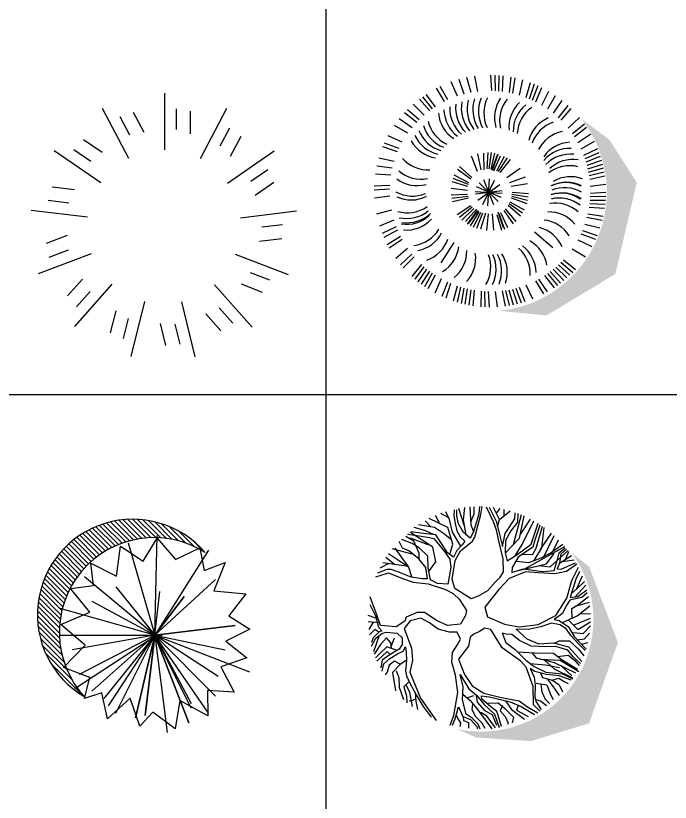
# Model space of a CAD drawing. Header units: inches. Extents: x 7658 to 73799, y 48 to 40262.
# Drawn here: x 64834 to 69287, y 20051 to 25400 of the extents above; entities that cross this region are included whole.
import ezdxf

# ---------------------------------------------------------------- set-up
doc = ezdxf.new("R2010")
doc.units = ezdxf.units.IN
doc.layers.add('www.cad-blocks.net', color=7, linetype='Continuous')
doc.styles.get("Standard").update_dxf_attribs({"font": 'arial.ttf'})

# ---------------------------------------------------------------- blocks, each defined once
blk = doc.blocks.new('A$C516926BB')
for p, q in [((55.55845162756623, 38.51941162519506), (55.558451627566, -2.748136466834694e-06)), ((7.570399702672148e-07, 22.12922739924215), (62.41206010361452, 22.12922739924215))]:
    blk.add_line(p, q)
blk = doc.blocks.new('A$C50C9138B')
h = blk.add_hatch(color=256)
h.dxf.hatch_style = 1
h.paths.add_polyline_path([(0.850717654424443, 0.03157621449076942), (1.1722683252151, 6.151594789116643e-09), (1.641285868966861, 0.2825649206699836), (1.78684301428143, 0.9042076061839452), (1.600853404117061, 1.194845808489617), (1.412623156198379, 1.33578746171429, -0.16663677149925), (1.583106321113291, 0.838450593399557, -0.38616457980827)])
for p, q in [((0.6127880207873204, 1.506107131024919), (0.57745870085364, 1.60543677331998)), ((0.6592782705656646, 1.516746597505062), (0.6309638966645252, 1.618298726561989)), ((0.7063974440961829, 1.524117150891243), (0.6852359610111307, 1.627397014945473)), ((0.8016023772454446, 1.528923984761377), (0.7950206152063402, 1.634143845499921)), ((0.8254359219529306, 1.528046037744161), (0.8225302895282312, 1.633431501569021)), ((0.8492243079999753, 1.526336846833601), (0.8499983452552442, 1.63175951779067)), ((0.8729385529022693, 1.523798494415587), (0.8773913167924547, 1.629129931219268)), ((0.9200291761853805, 1.516247681860477), (0.9318186429723028, 1.621011927470818)), ((0.9433481818953169, 1.511244421225456), (0.9587866863018917, 1.6155334008306)), ((0.500789793538388, 1.465585624939649), (0.4487487939861694, 1.55727135475081)), ((0.5671531905850316, 1.492250585862621), (0.5249810455143233, 1.58887381736281)), ((0.9893915629841104, 1.498812662325463), (1.012067291437461, 1.601770663590514)), ((1.034455589047411, 1.483199362661253), (1.064258067677883, 1.584324784553473)), ((1.056551519571485, 1.474222809951016), (1.089865069664938, 1.574246537463978)), ((1.078320712679897, 1.464480588659626), (1.115104746807447, 1.563280758288556)), ((1.099736645964413, 1.453984568183159), (1.139946348446301, 1.55144080714058)), ((0.4173273437213538, 1.419530175551017), (0.3530326162679103, 1.503080918857677)), ((0.4793338514514289, 1.455171634664566), (0.424124768044976, 1.544985307314391)), ((1.141404827179258, 1.430783183619496), (1.188314784420982, 1.525197137021451)), ((0.3782079490260912, 1.392249879913152), (0.3082416350653148, 1.471112124340834)), ((0.3975295567079229, 1.406231443519346), (0.3303581169745939, 1.48748743634178)), ((1.181353060025913, 1.404731691073948), (1.23473473143099, 1.49564338362984)), ((1.219386720729517, 1.375957010798857), (1.278980036160647, 1.462923529881436)), ((0.3061448203400232, 1.329848033531789), (0.2258839106316373, 1.398205367141145)), ((0.3410868244363883, 1.362307206675268), (0.2657897928172588, 1.436096743296503)), ((1.255320513117795, 1.344599330144774), (1.320835139933024, 1.427196983614294)), ((1.272444827319987, 1.3279991341401), (1.34080216092957, 1.408260043848486)), ((0.289544624335349, 1.312723719329597), (0.2069469708656015, 1.378238346144599)), ((1.320199312902332, 1.274757893401556), (1.396571727438186, 1.347433838413508)), ((0.229412263406175, 1.238756266237715), (0.1385005708500557, 1.292137937642792)), ((0.2581869436810393, 1.276789926941092), (0.1712204245986868, 1.336383242372449)), ((1.348828237307544, 1.2366143977722), (1.430084230130205, 1.303785837505302)), ((1.362126969339442, 1.216816610758542), (1.445677712646102, 1.281111338211986)), ((1.386611980519319, 1.175889531716166), (1.474444171881942, 1.234199435213213)), ((0.1913964181744632, 1.178176433620592), (0.09540284530385179, 1.221762815128386)), ((1.408182418727847, 1.133354160941735), (1.499868148539235, 1.185395160493727)), ((0.1599211445291076, 1.11395472578306), (0.05989741701614548, 1.147268275876741)), ((0.1696633658204973, 1.135723918891699), (0.07086319619156711, 1.172507953019021)), ((1.426733194958615, 1.08941772648609), (1.521825779559094, 1.134936283574689)), ((0.7038552980332042, 0.9800623047526642), (0.6622789633017874, 1.084199158558476)), ((0.7287364758319654, 0.990099920303237), (0.7058749539380642, 1.099874356065811)), ((0.748059439919416, 0.9912826473123459), (0.7466653685457914, 1.103403709094891)), ((0.7683693925932857, 0.9967110316470098), (0.7746985728083473, 1.10866199148245)), ((0.7817963921640967, 0.9965868800024964), (0.7978586569934123, 1.107560208234418)), ((0.7951614774192421, 0.9952929606722591), (0.820834583328633, 1.10444408326498)), ((0.8013788448668038, 0.9874778577816414), (0.8384165079050945, 1.093313992664662)), ((0.8083629319894499, 0.9928391211633425), (0.8434514911411952, 1.09933733216667)), ((0.8142480217088632, 0.9836458845938978), (0.8603689722024228, 1.085851235998916)), ((0.8338750748871462, 0.9845350679745479), (0.8869237802473435, 1.083322267498943)), ((0.8459916004026127, 0.9787480531535948), (0.90744831117172, 1.07253583824172)), ((1.434847379650819, 1.066990763895092), (1.531470611151235, 1.109162908965573)), ((1.442173931694242, 1.044294282241708), (1.540210089570337, 1.08306863503185)), ((0.1353312921546603, 1.046794769195685), (0.03237329088938168, 1.069470497649036)), ((0.8575576473053843, 0.9719270348903137), (0.9269546408056613, 1.06000162386681)), ((1.448703924813344, 1.021355933692803), (1.548033567108178, 1.056685253626256)), ((1.454429403217546, 0.9982036650926602), (1.554931512062694, 1.030044908835407)), ((0.1228995332546674, 1.000751388107119), (0.01861055364952335, 1.016189892513466)), ((0.657363330130238, 0.9265680678365698), (0.5676584142938736, 0.9938443935764099)), ((0.6649035550519784, 0.9376786366444776), (0.5814035116420655, 1.012517254221393)), ((0.9018960349790177, 0.937817873719041), (0.993752322618775, 1.002125714230942)), ((1.45934339129326, 0.9748656839144587), (1.560895520350186, 1.003180057815598)), ((1.463439902103119, 0.9513704238929677), (1.565918325745542, 0.9761234312495617)), ((0.1137098813985631, 0.9539529707171823), (0.008598008878834662, 0.9620790362353091)), ((0.6376306794213633, 0.8768885160743594), (0.5303257733896771, 0.9094266947540746)), ((0.6409161348030921, 0.8899079444042854), (0.5368554454655623, 0.9316745442761203)), ((0.6453238059816613, 0.902591483574497), (0.5452992980176532, 0.9532686355944406)), ((0.740081196590836, 0.7553623857409093), (0.8186681235715696, 0.9209505663859545)), ((0.8135637541563483, 0.753127401555048), (0.7451855660060573, 0.9231855505715885)), ((0.7736618246676699, 0.7466895357135854), (0.7850874954947358, 0.929623416413051)), ((0.9236041069593739, 0.9040061228754439), (1.02897456137157, 0.9423485702052403)), ((1.466713944679668, 0.927746510383713), (1.56999380873367, 0.9489079934689926)), ((0.1052199697187461, 0.8590055834572468), (1.089799752662657e-07, 0.852423821417915)), ((0.1060979167359619, 0.8828391281647328), (0.0007124529108750721, 0.8799334957400333)), ((0.6345177022067219, 0.8502401369967174), (0.5231928033781514, 0.8636506862421811)), ((0.8632921666201128, 0.8013232062969564), (0.6954571535422929, 0.8749897458299074)), ((0.7046116924427679, 0.7851533031839608), (0.8541376277198651, 0.8911596489426756)), ((0.8448863188928044, 0.7740701263064693), (0.7138630012698286, 0.9022428258203945)), ((0.932869007779118, 0.8788269976444099), (1.0432967443287, 0.8982895496556011)), ((1.470779676377106, 0.8802279729779912), (1.575284106312438, 0.8941334686287519)), ((0.1059610718912154, 0.8113191877139343), (0.001456641955883242, 0.7974136920631736)), ((0.6360794605755018, 0.8234560438554581), (0.5241171196678351, 0.8173314909140572)), ((0.6386040749487165, 0.8102679411347253), (0.5276015745109817, 0.7944085329847894)), ((0.6879077193677858, 0.8438693056518787), (0.8708416007948472, 0.8324436464747578)), ((0.6884974007534765, 0.8263174979620089), (0.8702519194089291, 0.8499954541646275)), ((0.9360094327100796, 0.8122733633681491), (1.044316180149963, 0.7832436477428928)), ((0.9377152356378247, 0.8255921458755893), (1.048139949632059, 0.8061124521002512)), ((0.9382537390883954, 0.839008916915418), (1.049956020887066, 0.8292274972220639)), ((1.470642831532359, 0.8087080325269653), (1.576028295357446, 0.8116136649516648)), ((1.471520778549575, 0.8325415772344513), (1.576740639288346, 0.8391233392737831)), ((0.642268501289891, 0.7973500577672894), (0.5330706373758858, 0.7718764940809706)), ((0.9107288430493554, 0.7506280854424858), (0.9966196036864403, 0.6785458187782751)), ((0.9179035862375713, 0.761978098274767), (1.009749890089324, 0.6976559994357103)), ((0.9240618085632377, 0.7739102409527732), (1.021164649799175, 0.7178378399501071)), ((0.9331493124955159, 0.7991539333704623), (1.038513813635745, 0.7607951295599378)), ((1.466395288203785, 0.7612054015776266), (1.571726725007693, 0.7567526376876685)), ((1.468933640621799, 0.784919646480148), (1.574356311579095, 0.7841456092248791)), ((0.1173973569750615, 0.7166814767772394), (0.0158452279181347, 0.6883671028763274)), ((0.6587184921991138, 0.7465602612599014), (0.5659593890350152, 0.6835616524624584)), ((0.6676839343056145, 0.736564233101717), (0.5807684980754857, 0.6657208644976436)), ((0.6774864714568594, 0.7273876326141817), (0.5970761811113334, 0.6492386650149911)), ((0.6964653178354183, 0.7223067612637806), (0.6216267002587301, 0.6388067178538677)), ((0.6992986149634817, 0.7117653046750547), (0.6336803634194439, 0.6208404951091779)), ((0.7075758866433262, 0.7147665363420401), (0.6402995609037134, 0.6250616205054484)), ((0.7111422177363238, 0.7054384725715863), (0.6536982827619795, 0.6091406519060456)), ((0.7234921717761154, 0.700167953971004), (0.6746597364024183, 0.5992300067671295)), ((0.7362544864756728, 0.6959938607024014), (0.696405195021498, 0.5911839856862571)), ((0.8412315062159905, 0.7040510264052955), (0.8780756669682432, 0.5981473732638278)), ((0.8598299111681627, 0.6992900299260327), (0.9081119694794779, 0.5980876644621276)), ((0.8816147433647075, 0.7149504201117907), (0.9467368950595301, 0.6236696374196526)), ((0.8914012423620079, 0.7241441227652103), (0.9642312290227437, 0.6388864605098661)), ((1.463030866869758, 0.7375941899745158), (1.568142739389486, 0.729468124456389)), ((0.134566816574079, 0.6472528784502174), (0.03653065869798411, 0.608478525659848)), ((0.7572554384057639, 0.6950338856329381), (0.7247172597260487, 0.5877289796012519)), ((0.776033067271328, 0.6903246990270873), (0.764668399265247, 0.57877237833668)), ((0.8027839774308632, 0.6923778771072193), (0.8109628214704117, 0.5805468329358519)), ((0.8356566413056044, 0.6876504526676399), (0.8656315803236794, 0.5796014870959425)), ((0.8479973736959892, 0.6929425274190635), (0.8872753368689246, 0.5879172088561972)), ((1.448027180666941, 0.6676655834608027), (1.551713834209977, 0.6485968508743554)), ((1.453841215013654, 0.690795772584579), (1.558130194618798, 0.6753572681782316)), ((0.1500075533097061, 0.602129434205608), (0.05491496870922674, 0.5566108771172367)), ((1.433996104032076, 0.6220841128845223), (1.536100014554222, 0.595829015446725)), ((0.1588994847670619, 0.5799993144760265), (0.06545340273282818, 0.5311898027200641)), ((0.1789723198155571, 0.5367370576630037), (0.08915864716573196, 0.4815279742565508)), ((1.090596490457756, 0.568117103158329), (1.215863684843271, 0.4626933250165166)), ((1.407077382447824, 0.5558232417999989), (1.505877552076981, 0.5190392076726766)), ((1.416819603739214, 0.5775924349086381), (1.516843331252176, 0.5442788848149576)), ((0.1901287677490018, 0.5156576289755321), (0.1022965763863795, 0.4573477254787122)), ((0.5416952889627282, 0.4966076214886925), (0.4528922583010626, 0.3590573952724299)), ((1.385344330093858, 0.5133707270711056), (1.481337902964469, 0.4697843455635393)), ((0.2279125109607776, 0.4549327629194977), (0.1466565181381156, 0.3877613231863961)), ((1.347328484862146, 0.4527908944539831), (1.438240177418265, 0.3994092230489059)), ((0.2565414353657616, 0.4167892672901417), (0.1801690208299078, 0.34411332227819)), ((0.2718367478048549, 0.3984900306479631), (0.1980472111836207, 0.3231929990288336)), ((1.287196123932972, 0.3788234413621012), (1.36979377740272, 0.3133088145470992)), ((0.321420235150299, 0.3469478305469238), (0.2559056083352971, 0.2643501770774037)), ((0.3391134561686613, 0.3309553768801834), (0.2765213556290291, 0.2461216121669167)), ((1.235653923831933, 0.3292399540164297), (1.310950955451062, 0.2554504173951955)), ((1.253408214367482, 0.3451645831130463), (1.331234594759508, 0.2740478255905145)), ((1.270595927928298, 0.361699127159909), (1.350856837636684, 0.2933417935505531)), ((0.3573540275388041, 0.3155901498928415), (0.2977607121076744, 0.2286236308102616)), ((0.3761197259343589, 0.3008708697468592), (0.3195978008866405, 0.2118775516028109)), ((0.3953876882424083, 0.2868154696179772), (0.3420060168373311, 0.1959037770618579)), ((0.4151344394188072, 0.2734410738460156), (0.3649580590001733, 0.180721768771491)), ((1.159413404546967, 0.2720169851406808), (1.223708132000411, 0.1884662418340213)), ((1.179211191560398, 0.2853157171725798), (1.2463826312935, 0.2040597243499178)), ((1.19853279924223, 0.2992972807785463), (1.268499113202779, 0.2204350363508638)), ((1.217354687189982, 0.3139446415775637), (1.290030632201706, 0.23757222704171)), ((0.4559675208595309, 0.248799624386038), (0.4123811393517371, 0.1528060515154266)), ((0.4984200355884241, 0.2270665720320721), (0.4616360014608745, 0.1282664024031419)), ((0.5201892286968359, 0.2173243507406823), (0.4868756786033828, 0.1173006232279477)), ((1.097406896816892, 0.2363755260271319), (1.152615980223345, 0.1465618533775341)), ((1.118486325504364, 0.247531973960804), (1.176796229001411, 0.1596997825979543)), ((0.5646809066729475, 0.20014785044782), (0.5384258092351502, 0.09804393992567384)), ((0.5873491852842108, 0.1927344983664625), (0.5646734568308602, 0.08977649710118385)), ((0.6102623772492279, 0.1861167738131826), (0.5911936446625532, 0.08243012027014629)), ((0.6333925663730042, 0.1803027394664696), (0.6179540619664294, 0.07601375986109815)), ((0.6567115720829406, 0.1752994788312208), (0.6449221052960183, 0.07053523322110777)), ((0.6801909837627136, 0.1711130876103653), (0.6720649182448142, 0.06600121509063683)), ((0.7275164402683458, 0.1652103138580969), (0.7267424030130769, 0.05978764290102845)), ((0.7513048263153905, 0.1635011229475367), (0.75421045874009, 0.05811565912267724)), ((0.7751383710226492, 0.1626231759303209), (0.781720133061981, 0.05740331519177744)), ((0.822824766766189, 0.1633642781030176), (0.8367302624169497, 0.05885984816745804)), ((0.8703433041721382, 0.1674300098004551), (0.8915047872571904, 0.06415014574622546)), ((0.8939672176813929, 0.1707040523770047), (0.9187202250377595, 0.06822562873458082)), ((0.9174624777026565, 0.1748005631868637), (0.9457768516037959, 0.07324843412993687)), ((0.9408004588808581, 0.1797145512625775), (0.9726417026236049, 0.07921244241742897)), ((0.9639527274810007, 0.1854400296667791), (0.9992820474146811, 0.08611038737171839)), ((0.9868910760299059, 0.1919700227858812), (1.025665428820048, 0.09393386490978628)), ((1.032014520274515, 0.2074107595215082), (1.077533077362887, 0.1123181749210289))]:
    blk.add_line(p, q)
for centre, start, end in [((0.8246831024509902, 1.408703428419358), 169.2493767735665, 220.9442064073778), ((0.863862647636779, 1.404799111722696), 165.2493767736472, 216.9442064074283), ((0.9026744020545721, 1.398171278830432), 161.2493767735995, 212.9442064075328), ((0.9409292787381673, 1.388852219877663), 157.2493767735454, 208.9442064074526), ((0.9784409037736168, 1.376887336383561), 153.2493767736662, 204.9442064074448), ((1.050507898835122, 1.345265868808383), 145.2493767736386, 196.9442064075153), ((1.084712165705469, 1.32576334133887), 141.249376773637, 192.9442064075139), ((1.148629851227497, 1.279849307903078), 133.2493767735746, 184.9442064074038), ((0.7068498856885981, 1.403951901362916), 181.2493767736498, 232.944206407482), ((0.7459850168959292, 1.408278788838743), 177.249376773625, 228.944206407399), ((0.7853266453030301, 1.409865207481516), 173.249376773524, 224.9442064074497), ((1.178031869339975, 1.253661490492277), 129.2493767736636, 180.9442064074422), ((1.205535495816775, 1.225486484184103), 125.249376773599, 176.9442064073747), ((0.6681119141067029, 1.396905625214913), 185.2493767735911, 236.9442064075445), ((1.275366188880071, 1.130455340403842), 113.2493767735485, 164.9442064074182), ((0.5561530546776794, 1.359858927962705), 197.249376773518, 248.9442064074046), ((0.5925795054499758, 1.374805303241374), 193.2493767736681, 244.9442064074155), ((1.294038287272542, 1.095790759179408), 109.2493767736251, 160.9442064074618), ((0.5208579433435716, 1.342407980546113), 201.2493767736655, 252.9442064074248), ((1.323912827974027, 1.022982237654105), 101.2493767736618, 152.9442064075421), ((0.4543432064115223, 1.300344234164186), 209.2493767736489, 260.9442064074119), ((0.4868661256818996, 1.322537480253231), 205.2493767736611, 256.9442064074448), ((1.343363643981775, 0.9467245511862075), 93.24937677351863, 144.9442064074362), ((1.331994277622471, 0.9049391453327189), 87.95926793724276, 139.6540975710975), ((1.334068002371851, 0.865620191690823), 83.95926793726255, 135.6540975710514), ((0.3671319482148192, 1.220962621521949), 221.2493767735289, 272.9442064074072), ((1.329975326772455, 0.7870274503256951), 75.95926793717085, 127.6540975710086), ((1.352224596496171, 0.829128941138606), 81.24937677368429, 132.9442064073426), ((0.3190151893124948, 1.158686249585571), 229.2493767736045, 280.9442064075344), ((0.2931446815218806, 1.114626681559912), 233.2947158091455, 284.9895454429246), ((1.336442413820578, 0.7122607816941127), 69.24937677351186, 120.9442064074522), ((1.303485274966761, 0.6721121722412136), 63.95926793722452, 115.6540975710749), ((1.308884876795446, 0.6738309488921459), 64.0121686512645, 115.7069982850939), ((1.294820808484474, 0.6370548366398907), 60.0121686513523, 111.7069982851748), ((0.2590835054220406, 1.043680185723133), 241.2947158090049, 292.9895454428957), ((0.2509467924242017, 1.017192721376659), 245.2493767736138, 296.944206407483), ((1.272759117240639, 0.5996589306282658), 55.95926793733913, 107.6540975711118), ((1.278225627628444, 0.6013493689606548), 56.01216865128044, 107.7069982850978), ((1.232248442059699, 0.5321870536336064), 47.95926793723612, 99.65409757108485), ((1.25918018428024, 0.5668884993040137), 52.01216865130198, 103.7069982852112), ((0.2272798611720646, 0.9301206322088547), 253.2947158090616, 304.9895454429565), ((0.2220414547878136, 0.8910970553818061), 257.2947158090182, 308.9895454429001), ((1.188327073037499, 0.4726171854849781), 40.01216865140748, 91.70699828520726), ((0.2195379560102992, 0.8518031252690434), 261.2947158091312, 312.9895454428848), ((0.2245161517721499, 0.8624182195530921), 261.2493767736843, 312.9442064073426), ((0.2197815616343632, 0.8124302779483514), 265.2947158090736, 316.9895454429373), ((1.130837540720222, 0.4188722074613906), 32.01216865138778, 83.70699828514157), ((1.066427637327024, 0.3736512683547062), 24.012168651344, 75.70699828526814), ((0.2417710237448318, 0.7063541475404236), 277.2493767736921, 328.944206407468), ((0.252827920294294, 0.668564923037593), 281.2493767736618, 332.9442064075421), ((0.2827024609955515, 0.5957564015122898), 289.249376773625, 340.9442064074083), ((0.9467809186146496, 0.3043728715476846), 9.249376773597076, 60.94420640741606), ((0.3457340125144128, 0.4960856059146863), 301.2493767735271, 352.9442064073858), ((0.3987088789281188, 0.4378856701994209), 309.2493767736635, 0.944206407442129), ((0.8307557313723919, 0.2832683718529552), 357.249376773625, 48.94420640739898), ((0.869890862579723, 0.287595259328782), 1.249376773649852, 52.94420640748205), ((0.4592680631128587, 0.387624808689452), 317.2493767736048, 8.94420640737658), ((0.5617142239739223, 0.3292122406346607), 329.2493767736225, 20.94420640736559), ((0.5982998444947043, 0.3146598243083645), 333.2493767736662, 24.94420640744474), ((0.6358114695301538, 0.3026949408140354), 337.2493767735455, 28.94420640745261), ((0.6740663462137491, 0.2933758818614933), 341.2493767735995, 32.94420640753277)]:
    blk.add_arc(centre, 0.231725320922622, start, end)
at = {"width": 0.8, "flags": 9}
for tag in ['YSIZE', 'XSIZE']:
    blk.add_attdef(tag, (0.779036761240377, 0.8402803026349375), '', height=0.0007524679680000007, dxfattribs=at)
blk = doc.blocks.new('A$C29612A31')
h = blk.add_hatch()
h.set_pattern_fill('ANSI31', color=256, scale=0.189, angle=90, style=0)
h.set_pattern_definition([(135, (-119.8795281661403, 0.00258275997043711), (-0.01670539770553219, -0.01670539770553219), [])])
edge = h.paths.add_edge_path()
edge.add_arc((0.6483814926491505, 0.8017676903159554), 0.6483823412307177, 40.62302626175415, 239.7449716058737)
edge.add_arc((0.7935131846454624, 0.6807798406860002), 0.6445181783427522, 57.426457162494785, 222.9415407232987, ccw=False)
at = {"linetype": 'ByBlock'}
for p, q in [((0.7991921874561285, 0.6611422118330665), (0.8154887455077642, 1.338951914568725)), ((0.6169670383333141, 1.28931994726463), (0.7991921874561285, 0.6611422118330665)), ((0.7185918989021047, 1.164272142287473), (0.8156596835676737, 1.320556608901143)), ((0.8156596835676737, 1.320556608901143), (0.9401790046995302, 1.175990319191442)), ((0.5374220385549506, 1.064080898092698), (0.5658825079644885, 1.266812425446915)), ((0.5658825079644885, 1.266812425446915), (0.7185918989021047, 1.164272142287473)), ((1.162901733063109, 1.239687979960536), (0.7991921874561285, 0.6611422118330665)), ((0.9401790046995302, 1.175990319191442), (1.104686756959836, 1.255353034182235)), ((1.104686756959836, 1.255353034182235), (1.135577570800706, 1.101034139790727)), ((0.3820994185537074, 1.000627154087169), (0.3631127497740181, 1.150721044888769)), ((0.3631127497740181, 1.150721044888769), (0.5374220385549506, 1.064080898092698)), ((1.135577570800706, 1.101034139790727), (1.277985995303652, 1.156017330630448)), ((1.277985995303652, 1.156017330630448), (1.200858226668061, 0.9635907884035078)), ((0.7991921874561285, 0.6611422118330665), (0.3195548538908497, 1.057827562450484)), ((0.7991921874561285, 0.6611422118330665), (1.212532159856664, 1.041160110743931)), ((0.2246933399292175, 0.9800362621190288), (0.3820994185537074, 1.000627154087169)), ((0.3568582306211283, 0.8180539953343668), (0.2246933399292175, 0.9800362621190288)), ((0.5343731191169354, 0.9915281434398366), (0.7991921874561285, 0.6611422118330665)), ((1.200858226668061, 0.9635907884035078), (1.416869093185142, 0.9430943582174223)), ((0.7991921874561285, 0.6611422118330665), (0.8321556798787242, 0.9585636278422953)), ((0.7991921874561285, 0.6611422118330665), (0.9973435183112542, 0.925599112244754)), ((0.9973435183112542, 0.925599112244754), (0.7991921874561285, 0.6611422118330665)), ((1.416869093185142, 0.9430943582174223), (1.303106022649672, 0.7936254071128133)), ((0.3691852806844054, 0.8922642088314205), (0.7991921874561285, 0.6611422118330665)), ((0.7991921874561285, 0.6611422118330665), (0.1543670154583197, 0.8430026293431183)), ((0.159418419373651, 0.7344170945357291), (0.3568582306211283, 0.8180539953343668)), ((1.303106022649672, 0.7936254071128133), (1.446140849462154, 0.7016577907593273)), ((0.3257125129114229, 0.5940902900526908), (0.159418419373651, 0.7344170945357291)), ((0.7991921874561285, 0.6611422118330665), (1.344756505866599, 0.7270712430281492)), ((1.344756505866599, 0.7270712430281492), (0.7991921874561285, 0.6611422118330665)), ((0.7991921874561285, 0.6215098986924659), (0.7991921874561285, 0.7019169625020822)), ((1.446140849462154, 0.7016577907593273), (1.28289092211412, 0.6209980589885618)), ((0.1543670154583197, 0.6611422118330665), (0.7991921874561285, 0.6611422118330665)), ((0.7991921874561285, 0.6611422118330665), (0.236960934674471, 0.5618782772248778)), ((0.286591361468254, 0.3963149236058143), (0.7991921874561285, 0.6611422118330665)), ((0.3691852806844054, 0.2807539251066373), (0.7991921874561285, 0.6611422118330665)), ((0.7991921874561285, 0.6611422118330665), (0.4517791999007841, 0.2311219578023156)), ((0.4847426923233797, 0.1814899904982212), (0.7991921874561285, 0.6611422118330665)), ((0.5343731191169354, 0.1318580231941269), (0.7991921874561285, 0.6611422118330665)), ((0.7991921874561285, 0.6611422118330665), (0.6665974651268698, 0.09889350759658555)), ((0.6665974651268698, 0.09889350759658555), (0.7991921874561285, 0.6611422118330665)), ((0.7991921874561285, 0.6611422118330665), (0.7328948262913855, 0.1151905714875738)), ((0.7328948262913855, 0.1151905714875738), (0.7991921874561285, 0.6611422118330665)), ((0.7597245217675663, 0.6611422118330665), (0.8487548672669618, 0.6611422118330665)), ((1.04697394510481, 0.1648225387916682), (0.7991921874561285, 0.6611422118330665)), ((0.7991921874561285, 0.6611422118330665), (1.443646983134613, 0.4129823753123674)), ((0.7991921874561285, 0.6611422118330665), (1.212532159856664, 0.247789409509096)), ((0.7991921874561285, 0.6611422118330665), (0.8817861066722799, -3.9196038414957e-08)), ((0.7991921874561285, 0.6611422118330665), (1.278459144702083, 0.5618782772248778)), ((1.2288287179083, 0.380017859714826), (0.7991921874561285, 0.6611422118330665)), ((0.7991921874561285, 0.6611422118330665), (1.04697394510481, 0.1981574422047743)), ((1.162901733063109, 0.1318580231941269), (0.7991921874561285, 0.6611422118330665)), ((0.7991921874561285, 0.6611422118330665), (1.03030701073385, 0.06592899199904423)), ((1.03030701073385, 0.06592899199904423), (0.7991921874561285, 0.6611422118330665)), ((0.178509484660708, 0.4416850816851365), (0.3257125129114229, 0.5940902900526908)), ((0.2542451629110474, 0.2993967784968845), (0.752524771217395, 0.6253380563150586)), ((1.28289092211412, 0.6209980589885618), (1.425248205341632, 0.5070178330163344)), ((1.425248205341632, 0.5070178330163344), (1.248718016087423, 0.4455959136796537)), ((0.3555994877397097, 0.3748611159194297), (0.178509484660708, 0.4416850816851365)), ((1.248718016087423, 0.4455959136796537), (1.339544327987142, 0.2752150273954612)), ((0.3197517663372764, 0.2315571424085192), (0.3555994877397097, 0.3748611159194297)), ((0.4375204660407235, 0.2686624549569387), (0.3197517663372764, 0.2315571424085192)), ((0.4760295962178134, 0.09284378150141492), (0.4375204660407235, 0.2686624549569387)), ((1.339544327987142, 0.2752150273954612), (1.157450363976977, 0.2856843657086756)), ((1.157450363976977, 0.2856843657086756), (1.16022792475178, 0.1125333942777615)), ((0.6300941235660957, 0.2329270913655819), (0.4760295962178134, 0.09284378150141492)), ((0.6962162449854077, 0.04210665999676166), (0.6300941235660957, 0.2329270913655819)), ((0.9677943004271583, 0.2167374220059628), (0.9369605455699457, 0.02403827017656113)), ((1.16022792475178, 0.1125333942777615), (0.9677943004271583, 0.2167374220059628)), ((0.7852734707837499, 0.1390307431827296), (0.6962162449854077, 0.04210665999676166)), ((0.9369605455699457, 0.02403827017656113), (0.7852734707837499, 0.1390307431827296))]:
    blk.add_line(p, q, dxfattribs=at)
for centre, radius, start, end in [((0.6483814926491505, 0.8017676903159554), 0.6483823412307177, 40.62302626175415, 239.7449716058737), ((0.7935131846454624, 0.6807798406860002), 0.6445181783427522, 57.42645716249482, 222.9415407232988)]:
    blk.add_arc(centre, radius, start, end)
blk = doc.blocks.new('A$C12080D83')
h = blk.add_hatch(color=256)
h.dxf.hatch_style = 1
h.paths.add_polyline_path([(1.699162798107864, 0.670377898813058), (1.503336757831903, 1.186772320872933), (1.383965984916813, 1.280243322986735, -0.1600999457793922), (1.532718754647931, 0.8275887667132338, -0.4803940959197925), (0.6026793721225658, 0.08298521445794904), (0.7351182265890657, 0.02421982771693365), (1.10709778673754, -3.564468897820916e-08), (1.503336757831903, 0.1210991231298522)])
for p, q in [((0.3107121853340686, 1.359130597213834), (0.2558175219669465, 1.392045179116394)), ((0.3473086259484717, 1.278672725640718), (0.3107121853340686, 1.359130597213834)), ((0.1826246358468779, 1.311587311068479), (0.2741157398286305, 1.183586153350006)), ((0.2741157398286305, 1.183586153350006), (0.1382240715349781, 1.274351446380251)), ((0.3473086259484717, 1.234786616437532), (0.3473086259484717, 1.278672725640718))]:
    blk.add_line(p, q)
for points in [[(0.5859198048822236, 1.573255338024637), (0.5829908188238733, 1.532799157910631), (0.5917141033889948, 1.479926409869222), (0.6033027004023097, 1.430191915260139), (0.6265435680388691, 1.389803958046741), (0.6584440466303931, 1.358694315328194), (0.641061151110307, 1.336931210005332), (0.6033027004023097, 1.296543252791935), (0.5801255063756798, 1.249878788714113), (0.5395017432190343, 1.280988431432661), (0.50467227856916, 1.336931210005332), (0.4611195293543915, 1.402220525973689), (0.377006690592907, 1.411567063369375), (0.2899648657730722, 1.423983631296551)], [(0.629627603134395, 1.324701427326545), (0.5743312078689087, 1.420913600765061), (0.5540193262906996, 1.50796602205628), (0.5281897440181638, 1.559662904434163)], [(0.8038558277687571, 1.593557047170407), (0.849974265399851, 1.492411200697006), (0.8702861469780601, 1.436400199223726), (0.8848037300497253, 1.371110883255369), (0.9167042086412494, 1.240532251318427), (0.9196331946995997, 1.150409799495947), (0.8925956258296992, 1.110442632135801), (0.8633184674688437, 1.081185227175183), (0.8122794883015558, 1.022901198090494), (0.7484148575083509, 0.9856514943091952), (0.7019967958451616, 0.9669584195178231), (0.588848790940574, 1.038456019449768), (0.5714022218105583, 1.100675304886863), (0.5925047942055244, 1.22747226255342), (0.6294725540969921, 1.293404999359836), (0.7107200804102831, 1.358694315328194), (0.7251739898717915, 1.386665704614643), (0.765797753028437, 1.542145695306317), (0.7746639152985608, 1.594808579498022)], [(0.7571381420734724, 1.595018443347499), (0.7542091560151221, 1.545215725837579), (0.7396915729434568, 1.498619484660594), (0.7135853928584766, 1.417775347332963), (0.6932735112802675, 1.380457420651055), (0.6497844356754285, 1.417775347332963), (0.6149549710255542, 1.47685637933796), (0.6033027004023097, 1.532799157910631), (0.6033027004023097, 1.573255338024637)], [(0.6566472043825797, 1.46194123707437), (0.6167620021965377, 1.581945980545697)], [(0.665931987775366, 1.403919151104901), (0.6497844356754285, 1.504827768624182), (0.6580656810006076, 1.58854703232987)], [(0.7169457535189849, 1.428181521572924), (0.7019967958451616, 1.467509841942274), (0.6932345975787939, 1.592341708157164)], [(0.7000286939116904, 1.495548677606394), (0.7223086774233707, 1.545215725837579), (0.7223445437355167, 1.594232132618572)], [(0.8238680853148708, 1.5918801899154), (0.8702861469780601, 1.495481231228496), (0.9138388961928285, 1.324514642078384), (0.9312217917129146, 1.411567063369375), (0.997951734954313, 1.51103605258777), (1.000880721012663, 1.551492232702003)], [(0.8935270146146195, 1.50796602205628), (0.8521390501261976, 1.588996105832393)], [(0.8722851575960249, 1.54955370280004), (0.8985522719601704, 1.581636274398534)], [(0.8800980463704491, 1.456964558860591), (0.8935270146146195, 1.50796602205628), (0.9656686836335666, 1.56564576025653)], [(0.9250995397264887, 1.533209338540928), (0.9246804917700047, 1.576178171293805)], [(0.4288491614354371, 1.456009073315499), (0.386914899134581, 1.498481555304352)], [(0.554970552083887, 1.269142430972124), (0.5771965203173295, 1.34006946343743), (0.5423670556674551, 1.451955020583), (0.4148859307622388, 1.513386817818855)], [(0.4879307403023176, 1.478187301559956), (0.459082003261301, 1.534002430372539)], [(0.5485670055923038, 1.518878625243588), (0.4948355730825824, 1.548234031355832)], [(1.018263616532522, 1.548353979269905), (1.015398304084329, 1.489272947264908), (0.9718455548693328, 1.430191915260139), (0.9341507777710376, 1.364902599291781), (0.9312217917129146, 1.280988431432661), (0.9457393747843525, 1.22504565285999), (1.003746033460857, 1.262295356641289), (1.108234427410707, 1.34006946343743), (1.157581475132019, 1.48306466330132)], [(0.9321696127997257, 1.277336050390431), (1.029852213545837, 1.380457420651055), (1.060934207402852, 1.531257227821925)], [(0.9885794691169849, 1.336886693342194), (1.042641036750865, 1.541989394961774)], [(1.0009233172309, 1.260482713992587), (1.047298782675853, 1.336931210005332), (1.128059609540742, 1.497754470849486)], [(1.034510590231093, 1.403058361539479), (1.105180307071805, 1.510115010624759)], [(0.4439486502294585, 1.404128537476254), (0.3857299751578012, 1.433330168692237), (0.3138921323002251, 1.451904947874937)], [(0.568134006528453, 1.369181722687017), (0.5133955631340541, 1.411567063369375), (0.4524599183991995, 1.451955020583), (0.3416183778931554, 1.470986915699541)], [(1.169170072145334, 1.467509841942274), (1.131411621437337, 1.358694315328194), (1.119823024424022, 1.318306358114796), (1.021192602590872, 1.249878788714113), (0.980427086238933, 1.179928976408064), (0.9767674426666417, 1.147014390980303), (1.053619972358774, 1.172614622523952), (1.189481953723771, 1.153479830027436), (1.264935181530063, 1.159756336891633), (1.288112375556693, 1.234323967355067), (1.299764646179938, 1.280988431432661), (1.340388409336583, 1.315168104682698)], [(1.048035474755579, 1.268501769979139), (1.119823024424022, 1.271641894036975), (1.143063892060582, 1.312098074151208), (1.186045662818515, 1.461589324509305)], [(1.12943877850671, 1.228825112827735), (1.180758669158649, 1.315168104682698), (1.197675240845001, 1.453423192596574)], [(0.2667239981365128, 1.408428809937277), (0.3479715244495765, 1.396012242010329), (0.4176304537493252, 1.383595674083153), (0.4466656198926557, 1.377387390119566), (0.4785660984841797, 1.34006946343743), (0.5193119080856832, 1.289644252941571), (0.5559083487000862, 1.238443789854273), (0.563227640735704, 1.179928976408064), (0.5423670556674551, 1.066427408736217), (0.472771799977636, 1.072703915600414), (0.4241611556406042, 1.095813927893005), (0.408907169184431, 1.178381188782396), (0.4058629377789202, 1.256729671039011), (0.3473086259484717, 1.315244484485447), (0.2997332497259322, 1.344501892971039), (0.229029221038445, 1.371110883255369)], [(0.4102224524974645, 1.150471784703086), (0.4607576011460424, 1.220157912194509), (0.440807647775955, 1.318306358114796), (0.2887543190090582, 1.417645410660043)], [(1.007314025633605, 1.222932997822227), (1.093716844339042, 1.215699115464304), (1.195276252230315, 1.253017042146439), (1.264949641193652, 1.399166465456346)], [(1.162721394442087, 1.284821347428306), (1.173477359777507, 1.302917688155958), (1.247567782061424, 1.414427747129366)], [(0.2087173394600086, 1.358694315328194), (0.2318945334866385, 1.315168104682698), (0.2783125951498278, 1.293404999359836), (0.3334539413781386, 1.249878788714113), (0.3912243585984925, 1.179928976408064), (0.4022032893155938, 1.10312828177689), (0.3692664922734821, 1.10312828177689), (0.2924139625813496, 1.114099809077743), (0.2029230409534648, 1.150409799495947), (0.156441305680346, 1.16596462085522), (0.1274698131469449, 1.16596462085522), (0.0636051823539674, 1.141063262100261)], [(0.4083539738433046, 1.335172009692315), (0.2887543190090582, 1.381073651815541)], [(1.176935348128382, 1.246277690974694), (1.23882900144531, 1.277850178000563), (1.323506843739779, 1.339969984588606)], [(1.255644391594842, 1.290185976309658), (1.295648944539153, 1.36976038501416)], [(0.2997332497259322, 1.271358375282034), (0.1626403670350101, 1.30705641469217)], [(1.056232351488006, 1.168173086966817), (1.339072224802521, 1.322558838369332)], [(1.161856352813629, 1.193953009046027), (1.23882900144531, 1.184589472745756), (1.361030091127759, 1.296958606825683)], [(1.349048020291548, 1.305821567287012), (1.311353243193253, 1.271641894036975), (1.302629958628359, 1.209490831500716), (1.2852470631085, 1.172172904818808), (1.314218555641673, 1.16903465138671), (1.337459423278233, 1.181519442214494), (1.409983665026402, 1.212560862032205)], [(1.341956599844934, 1.235049252234603), (1.365263020336897, 1.288453465545672)], [(0.1798233418578548, 1.201150016100655), (0.1205406854583089, 1.248136972972361)], [(1.032658680599297, 1.162419400389808), (1.212659147750401, 1.206352578068618), (1.264935181530063, 1.274780147469073)], [(1.302629958628359, 1.209490831500716), (1.383814699975801, 1.262252870473276)], [(1.321806132036272, 1.221953444448673), (1.402262307619139, 1.233624539242783)], [(0.1399845009677847, 1.206742009778054), (0.080048170317923, 1.177181973735287)], [(0.2972294129235706, 1.117014926349839), (0.2754472827016343, 1.187727726177854), (0.09893627333849508, 1.21250375947352)], [(1.419681058750484, 1.203693130561305), (1.349048020291548, 1.153479830027436), (1.270729480036835, 1.137993231568771), (1.157581475132019, 1.144201515532359), (1.070475976702483, 1.150409799495947), (0.9584692199139226, 1.10678545871906), (0.8889359773663728, 1.029984764087885), (0.7948329191715402, 0.911015640945152), (0.8122794883015558, 0.8457263249767948), (0.9282928056545643, 0.7959918303677114), (1.026986901097644, 0.7772987555763393), (1.157581475132019, 0.7928535769356131), (1.276523778543378, 0.8550728623724808), (1.351977006349898, 0.9731667034814109), (1.386806470999773, 1.091328767491177), (1.430608231818496, 1.183147496562924)], [(0.05295364576704742, 1.11663536599076), (0.1390584101602599, 1.144201515532359), (0.2348235195449888, 1.106883588850451), (0.3070525417615499, 1.081185227175183), (0.4095225813512116, 1.070213696349128), (0.5266311952302658, 1.029984764087885), (0.5778662150250966, 1.004384532544236), (0.620749269532098, 0.963888388986561), (0.6700963172536376, 0.8892525356222905), (0.6620380367530743, 0.8544403166988559), (0.6294725540969921, 0.7959918303677114), (0.6294725540969921, 0.7959918303677114), (0.5395017432190343, 0.7866452929720253), (0.4698428139192856, 0.8177549356903455), (0.3828009890994508, 0.873697714263244), (0.3334539413781386, 0.873697714263244), (0.2580007135716187, 0.8425880715446965), (0.2493411026166541, 0.8146166822582472), (0.1912707703302203, 0.7772987555763393), (0.08391706393217646, 0.7866452929720253), (0.06073986990554658, 0.8519346089403825), (0.01337257717932516, 0.980669205463073)], [(1.439018831169506, 1.153479830027436), (1.412912651084753, 1.100675304886863), (1.375154200376528, 0.9763049569135092), (1.427430234156191, 0.9825132408770969), (1.488365878891045, 1.029177704954918)], [(1.420108198200523, 1.03707030305327), (1.457878493723911, 1.12372268514946)], [(1.383529565728622, 1.003892082012726), (1.421635935649647, 1.038456019449768), (1.472534118840258, 1.084729941481328)], [(1.407768358759313, 0.98017820325299), (1.480696420033155, 1.059644906800486)], [(1.491231191339466, 1.007414599632057), (1.453536414241171, 0.9763049569135092), (1.389671783448193, 0.963888388986561), (1.372288887928107, 0.9576118821221371), (1.346182707843127, 0.920362178340838), (1.322941840206568, 0.8674894302996563), (1.264935181530063, 0.8271014730860315), (1.299764646179938, 0.820824966221835), (1.363565603363213, 0.7772987555763393), (1.401324054071438, 0.7120094396079821), (1.482571580384501, 0.6249570183167634)], [(1.388132464566525, 0.8366176380848174), (1.386806470999773, 0.901669103549466), (1.427430234156191, 0.9265704623044257), (1.499682372940242, 0.9838847109162998)], [(0.01139282218400695, 0.9296404928359152), (0.04908759928230211, 0.8519346089403825), (0.06939948086051118, 0.7742287250448499), (0.09264034849707059, 0.74932736628989), (0.07232846691886152, 0.7400490517950402), (0.03457001621063682, 0.7027311251129049), (0.02298141919732188, 0.6716214823943574)], [(1.321361155563864, 0.8060914221159692), (1.421635935649647, 0.8519346089403825), (1.509336238492779, 0.9207567953089892)], [(1.411314926786645, 0.9166921787807496), (1.506293403563632, 0.9448553043521315)], [(1.4389949713227, 0.865556988220078), (1.513305902219372, 0.8673330141041333)], [(0.05326408270389038, 0.835956899805069), (3.514014679240063e-08, 0.8552002212882144)], [(0.07771625826353556, 0.8041127379131012), (0.0002653946910413651, 0.8115627561912788)], [(0.03484875690878653, 0.8082361737781412), (0.00401976922034919, 0.7582029437194251)], [(0.5574058657887235, 0.1076893915842447), (0.5829908188238733, 0.1742083134022323), (0.609160672518783, 0.3296200811932977), (0.5946430894471177, 0.4477821452028365), (0.5685369093623649, 0.5379045970255447), (0.5743312078689087, 0.6031939129939019), (0.6062316864604327, 0.6529966305038215), (0.6294725540969921, 0.6933845877172189), (0.6062316864604327, 0.7400490517950402), (0.5540193262906996, 0.7400490517950402), (0.4756371124258294, 0.7618121571176744), (0.4176304537493252, 0.8053383677633974), (0.3582875615563808, 0.8361544390390918), (0.2850946754365395, 0.8178685578543536), (0.2448385863588101, 0.7666680947668283), (0.2957591642798434, 0.63123352518096), (0.3015534627863872, 0.550389387853329), (0.2841705672665285, 0.4695452505256981), (0.356694809014698, 0.2923021545111624), (0.4631586049852103, 0.1402337358547356)], [(1.361840789989856, 0.8245977249171119), (1.427430234156191, 0.7586739036855761), (1.513421573308051, 0.8117836768021789)], [(1.39743185327734, 0.7888252172608645), (1.513873352212158, 0.8363748373019462)], [(0.07220891662495887, 0.7399308962822033), (0.0462222868338813, 0.7586739036855761), (0.008697508674003984, 0.7222852699776467)], [(1.16933390940585, 0.2031987289237804), (1.125617322930566, 0.2457059133341772), (1.123153214906324, 0.3716930943105581), (1.075577838683785, 0.5033514289709728), (1.038981393178346, 0.5435803612324435), (0.9109099101344782, 0.6343035557124495), (0.8354566823281857, 0.7586739036855761), (0.7948329191715402, 0.7680204410812621), (0.7571381420734724, 0.7462573357584006), (0.7193796913652477, 0.7275642609670285), (0.6932735112802675, 0.7058011556443944), (0.6816849142669525, 0.6467201236393976), (0.6149549710255542, 0.5565976718169168), (0.6555787341819723, 0.4539904291664243), (0.7077910943519328, 0.3762845452708916), (0.7861096346066461, 0.3265500506618082), (0.8963923270630403, 0.2985104384747501), (1.026986901097644, 0.2736773026206265), (1.084993559774148, 0.2332211225063929), (1.153454096201131, 0.1931577790094252)], [(1.476713608267801, 0.6156787038216862), (1.433224532662962, 0.6592049144674093), (1.378083186434878, 0.7182859464721787), (1.349048020291548, 0.7618121571176744), (1.305558944686709, 0.7897835464041236), (1.247488612400275, 0.8022001143312991), (1.174964370652106, 0.7772987555763393), (1.087922545832271, 0.7586739036855761), (1.006675019519207, 0.7618121571176744), (1.079199261267377, 0.6965228411493172), (1.16044678758044, 0.6622749449986713), (1.262006195471713, 0.6684832289622591), (1.363565603363213, 0.6405118396760372), (1.453536414241171, 0.541042850457643)], [(1.386251867256988, 0.7380712283943467), (1.418706949591297, 0.7369107983627146), (1.462259698806065, 0.7307025143993542), (1.51190055834013, 0.7833420403949276)], [(0.02298141919732188, 0.6467201236393976), (0.05201658534065245, 0.6995928716808066), (0.09264034849707059, 0.7307025143993542), (0.1216755146404012, 0.7400490517950402), (0.1970650688367641, 0.7337725449306163), (0.2318945334866385, 0.7027311251129049), (0.2318945334866385, 0.6560666610350836), (0.2115826519084294, 0.6249570183167634), (0.1419873962186102, 0.5845690611031387), (0.0955056609454914, 0.550389387853329), (0.08684604999052681, 0.4975166398121473)], [(0.07598083834932368, 0.7179446759250823), (0.03570766495840871, 0.6076109482789889)], [(0.1587874766971709, 0.6295660045907425), (0.1535759932319252, 0.6684832289622591), (0.1245408270885946, 0.7027311251129049), (0.08391706393217646, 0.6560666610350836), (0.04151646608215742, 0.5901617667868777)], [(0.1568428652578859, 0.6440875664845862), (0.1796821733169054, 0.7027311251129049)], [(1.444813129676277, 0.5286262825304675), (1.395466081954737, 0.5721524931761905), (1.357771304856442, 0.6187487343531757), (1.276523778543378, 0.6436500931081355), (1.20686484924363, 0.6405118396760372), (1.108234427410707, 0.6467201236393976), (1.029852213545837, 0.6840380503215329), (0.9776398533761039, 0.7244942304357664), (0.9399450762778088, 0.7275642609670285), (0.9109099101344782, 0.7337725449306163), (0.9370160902194584, 0.6716214823943574), (1.000880721012663, 0.621886987785274), (1.073404962760833, 0.550389387853329), (1.128546308988916, 0.5068631772078334), (1.20979383530198, 0.4695452505256981), (1.322941840206568, 0.4571286825985226), (1.389671783448193, 0.4228807864481041)], [(1.422768071394557, 0.689033310796276), (1.470919309761257, 0.6965228411493172), (1.506706086649274, 0.7340458339167526)], [(1.267391953938159, 0.6669998888189639), (1.299764646179938, 0.6809680197900434), (1.369359901869757, 0.6809680197900434), (1.430295546604611, 0.6249570183167634), (1.468284941812271, 0.5792395041428335)], [(1.450439649195005, 0.6593846807666068), (1.494918579565365, 0.6696318850893022)], [(0.1966945973124439, 0.6163170886827629), (0.1274698131469449, 0.6405118396760372), (0.0781227654254053, 0.5939155984988247), (0.05058441314236006, 0.5653914372428517)], [(0.1490170785216378, 0.5886485706223539), (0.1303351255953658, 0.6094704198580985), (0.05959544894062674, 0.5431048175478281)], [(0.0955056609454914, 0.4757535344892858), (0.1071579315687359, 0.5254880290983692), (0.147781694725154, 0.5628059557805045), (0.1999940548951145, 0.5939155984988247), (0.2376888319934096, 0.6125404503895879), (0.2551354011231979, 0.6405118396760372), (0.2580007135716187, 0.6031939129939019), (0.260929699629969, 0.550389387853329), (0.2551354011231979, 0.4788917879213841), (0.260929699629969, 0.4446438917707383), (0.2841705672665285, 0.3949093971616549), (0.3276596428713674, 0.3140652598340239), (0.3740777045345567, 0.2363593759384912), (0.4292190507626401, 0.161723522574448)], [(1.015398304084329, 0.6063321664260002), (1.131411621437337, 0.6001238824624124), (1.262006195471713, 0.5969856290303142), (1.320076527758374, 0.5534594183848185), (1.424501248098068, 0.4881701024164613)], [(1.114028725917251, 0.6001238824624124), (1.143063892060582, 0.5659442092126028), (1.198205238288665, 0.5534594183848185), (1.264935181530063, 0.5348345664940553), (1.409983665026402, 0.4633369665621103)], [(0.2173769504149732, 0.5224179985668798), (0.1796821733169054, 0.5441811038897413), (0.1419873962186102, 0.5161414917026832), (0.1303351255953658, 0.4695452505256981), (0.1158175425237005, 0.450852175734326)], [(0.2580007135716187, 0.5472511344212307), (0.2203059364733235, 0.5224179985668798), (0.1651645902452401, 0.4664069970935998), (0.1854764718234492, 0.3420366491204732)], [(1.172035384593755, 0.5565976718169168), (1.30613542776041, 0.5508947151163284), (1.4342229772476, 0.4740940204853814)], [(1.201070550737086, 0.5472511344212307), (1.26587933868268, 0.4923798981449181), (1.390307244597352, 0.4302079077567669)], [(1.288112375556693, 0.5752225237074526), (1.360700290914792, 0.5845690611031387), (1.404189366519631, 0.550389387853329), (1.436089845111383, 0.5130714611711937)], [(1.099511142845586, 0.5286262825304675), (1.207325031743267, 0.5179801296887945), (1.302475784188118, 0.4996942520290304)], [(1.381012172493001, 0.4136024719530269), (1.299764646179938, 0.4446438917707383), (1.212659147750401, 0.4539904291664243), (1.13434060749546, 0.4726152810571875), (1.102440128903936, 0.4943783863800491), (1.128546308988916, 0.4353655772758884), (1.13726959355381, 0.3793545758023811), (1.13434060749546, 0.3016486919068484), (1.143063892060582, 0.2674690186570388), (1.177893356710456, 0.2145962706156297)], [(1.311353243193253, 0.5130714611711937), (1.386647601025061, 0.4448366119995626)], [(0.1912707703302203, 0.4788917879213841), (0.2087173394600086, 0.4322273238437901), (0.2115826519084294, 0.3669380078752056), (0.2406178180515326, 0.2830238400163125)], [(0.7629324405800162, 0.08094760814742585), (0.7484148575083509, 0.1151272813974629), (0.7077910943519328, 0.1555152386108603), (0.6671673311952873, 0.1834866278973095), (0.641061151110307, 0.2798855865842143), (0.6468554496170782, 0.3700762613075312), (0.6265435680388691, 0.4539904291664243), (0.6845502267153734, 0.3545214399482575), (0.7396915729434568, 0.3109952293025344), (0.7861096346066461, 0.251914197297765), (0.8586975499647451, 0.1834866278973095), (0.8905980285562691, 0.09336417607460135)], [(1.172035384593755, 0.4633369665621103), (1.186552967665421, 0.4322273238437901), (1.253282910906819, 0.4136024719530269), (1.299764646179938, 0.3824928292344794), (1.322941840206568, 0.3358283651568854)], [(1.250417598458398, 0.4136024719530269), (1.296835660121815, 0.4290890704114645), (1.334530437219883, 0.4042559345573409), (1.360700290914792, 0.3918393666301654)], [(0.2754472827016343, 0.4011176811252426), (0.2435468041098829, 0.3700762613075312), (0.260929699629969, 0.3078569758704361), (0.2638586856883194, 0.261260734693451)], [(0.2580007135716187, 0.3793545758023811), (0.2812415812081781, 0.3327583346253959), (0.2997332497259322, 0.2363775827079735)], [(1.143063892060582, 0.3949093971616549), (1.215588133808524, 0.3824928292344794), (1.241694313893504, 0.3172035132661222), (1.25914088302352, 0.2830238400163125)], [(1.174964370652106, 0.3855628597659688), (1.180758669158649, 0.3358283651568854), (1.203999536795209, 0.2860938705475746), (1.23297102932861, 0.2549842278292545)], [(1.218517119866874, 0.4228807864481041), (1.264935181530063, 0.3607297239118452), (1.299764646179938, 0.3109952293025344)], [(0.3189363583064733, 0.3296200811932977), (0.3247943304229466, 0.2705390491885282), (0.3363829274362615, 0.2145962706156297)], [(0.3189363583064733, 0.2860938705475746), (0.3015534627863872, 0.2767473331518886), (0.2783125951498278, 0.2705390491885282)], [(0.6439264635587278, 0.3202735437976116), (0.6932735112802675, 0.2767473331518886), (0.7396915729434568, 0.2208045545792174), (0.8412509808347295, 0.08401763867891532)], [(0.6787559282086022, 0.2954404079432607), (0.7193796913652477, 0.3109952293025344)], [(0.7338972744366856, 0.3109952293025344), (0.7426205590018071, 0.2643307652249405), (0.7919676067233468, 0.2083879866522693), (0.8441799668930798, 0.1804165973658201), (0.8732151330364104, 0.1089189974338751)], [(0.9079809240763552, 0.09957246003818909), (0.881874743991375, 0.1804165973658201), (0.8760804454846038, 0.2021797026886816), (0.8354566823281857, 0.2332211225063929), (0.7745210375933311, 0.2860938705475746), (0.7716557251449103, 0.3078569758704361), (0.8238680853148708, 0.3016486919068484), (0.966051256362789, 0.2674690186570388), (1.041504484169081, 0.2363593759384912), (1.131411621437337, 0.1804165973658201)], [(0.9341507777710376, 0.2736773026206265), (0.9747745409276831, 0.2145962706156297), (1.064681678195711, 0.1493069546472725)], [(1.140134906002231, 0.2830238400163125), (1.172035384593755, 0.2736773026206265), (1.212659147750401, 0.242567659902079)], [(0.5743312078689087, 0.1089189974338751), (0.5917141033889948, 0.1524452080793708), (0.6149549710255542, 0.2332211225063929), (0.6439264635587278, 0.1679318065380357), (0.6962024973386178, 0.1461687012151742), (0.7426205590018071, 0.09643420660609081), (0.7426205590018071, 0.08401763867891532)], [(0.7107200804102831, 0.2487759438656667), (0.7048621082935824, 0.2145962706156297), (0.7310319619884922, 0.1679318065380357), (0.7745210375933311, 0.1244055958923127), (0.7948329191715402, 0.0871558921110136)], [(0.8093505022432055, 0.2581224812613527), (0.8848037300497253, 0.261260734693451), (0.9282928056545643, 0.2239428080113157), (0.9892284503894189, 0.161723522574448), (0.9805688394344543, 0.1244055958923127)], [(0.9138388961928285, 0.242567659902079), (0.8993213131211633, 0.2052497332199437), (0.9312217917129146, 0.1679318065380357), (0.9515336732911237, 0.1213355653610506), (0.9486046872327734, 0.1119890279653646)], [(1.021192602590872, 0.242567659902079), (1.009540331967628, 0.2114580171835314), (1.087922545832271, 0.1679318065380357)], [(0.6004373879538889, 0.1742083134022323), (0.609160672518783, 0.1524452080793708), (0.6294725540969921, 0.1244055958923127), (0.6236145819805188, 0.09957246003818909)], [(0.6468554496170782, 0.161723522574448), (0.6497844356754285, 0.1399604172515865), (0.6816849142669525, 0.1275438493246384), (0.6816849142669525, 0.0871558921110136)], [(0.765797753028437, 0.1959714187250938), (0.8006272176783114, 0.1772783439337218), (0.8644918484712889, 0.09022592264250306)]]:
    blk.add_lwpolyline(points)
at = {"width": 0.8, "flags": 9}
for tag, p in [('YSIZE', (0.82202371756307, 0.8379830257474623)), ('XSIZE', (0.6273722039575205, 0.799972064277199)), ('YSIZE', (1.007557780206525, 0.7759219791366831)), ('XSIZE', (0.6078474628579897, 0.7356032416769267))]:
    blk.add_attdef(tag, p, '', height=0.0002980454400000002, dxfattribs=at)
blk = doc.blocks.new('A$C6CEE5B7C')
for p, q in [((0.9059770043579647, 1.793088031282423), (0.9059770043579647, 1.407828354743515)), ((0.4829714003308254, 1.690676507873377), (0.6620104992725828, 1.349546005840466)), ((0.6947055516945966, 1.663366506771126), (0.7661076272893297, 1.527321218128236)), ((0.9862030659448919, 1.686130736583209), (0.9862030659448919, 1.545940327685003)), ((1.080766694178692, 1.670508459794291), (1.080766694178692, 1.51686414014307)), ((1.328122873341499, 1.687188425686145), (1.149083774399514, 1.346057923653007)), ((0.6037135832430067, 1.633253436615178), (0.6688633147562086, 1.509120994317755)), ((1.349453989721951, 1.555199534785743), (1.284304258208749, 1.431067092488092)), ((0.3561844178748288, 1.47763106269349), (0.4826312140339724, 1.390351141164047)), ((1.425925890125882, 1.497420786395423), (1.354523814530694, 1.361375497752533)), ((0.1560115473721453, 1.40341510127837), (0.47307404534331, 1.184562660699157)), ((0.2896092726057304, 1.408681187064303), (0.4049837172819934, 1.32904395793912)), ((1.652700476106475, 1.397238014496679), (1.33563797813531, 1.178385573917694)), ((1.61024994558602, 1.270454591662201), (1.494875500909757, 1.190817362537473)), ((1.651111327362742, 1.183755786617894), (1.524664531203143, 1.096475865088451)), ((0.1427544048556229, 1.155851879445208), (0.2952784844285361, 1.137332103214248)), ((0.1158476462333056, 1.063860783912332), (0.2550159092097601, 1.04696269742044)), ((7.502421794924885e-09, 0.9971119378735693), (0.3824507072349661, 0.9506740154270119)), ((1.805352995443627, 0.9896609426375562), (1.422902295711083, 0.9432230201912262)), ((1.708845722980186, 0.8971275421342852), (1.569677460003277, 0.880229455641711)), ((0.103309756509816, 0.771744690048763), (0.2469696909802224, 0.8262277166634249)), ((1.704735735998156, 0.8013703318367789), (1.552211656425243, 0.7828505556062737)), ((0.05067714436177084, 0.5648461759105885), (0.4109011995778928, 0.7014611399922615)), ((0.1222353986722737, 0.6777864259863691), (0.2533157080606543, 0.7274986300981254)), ((1.75110957883544, 0.5578282054345891), (1.390885523619318, 0.6944431695160347)), ((1.622654217510672, 0.5207431141695906), (1.491573908122291, 0.5704553182811196)), ((0.2468867664128993, 0.4133038226013923), (0.3487717960838381, 0.5283082472558362)), ((0.2964334366222374, 0.2056446920887538), (0.5519078574416199, 0.4940157008152255)), ((1.502396739321739, 0.2006674788326563), (1.246922318502129, 0.4890384875595828)), ((1.574514410257052, 0.4378643214995463), (1.430854475786418, 0.4923473481144356)), ((0.3073091728201689, 0.3389030959860975), (0.4002726094283844, 0.4438371238368291)), ((0.6809690794107155, 0.001796217504079323), (0.773167754825181, 0.3758609480237283)), ((1.116191591121833, -1.895659806905314e-08), (1.023992915707595, 0.3740647115630509)), ((1.371420864361653, 0.2275264442907883), (1.278457427752983, 0.3324604721415199)), ((0.5405936718873363, 0.1626437601541966), (0.577363164308963, 0.3118234551138812)), ((1.290279486530153, 0.1765126018510728), (1.188394456859442, 0.2915170265057441)), ((0.6286707974002184, 0.1248448808282774), (0.662220558232093, 0.260961611229277)), ((0.9171457604411444, 0.07718770223345928), (0.8803762680195177, 0.2263673971929165)), ((1.012700197048616, 0.08464993792358655), (0.9791504362160595, 0.2207666683252683))]:
    blk.add_line(p, q)

msp = doc.modelspace()

# ---------------------------------------------------------------- block references
at = {"xscale": 1000, "yscale": 1000, "zscale": 1000}
for name, p in [('A$C50C9138B', (67272.72249461405, 23361.15995994147)), ('A$C6CEE5B7C', (64939.48884635765, 23080.67660451274)), ('A$C12080D83', (67231.89019083764, 20466.54760976451)), ('A$C29612A31', (64981.86395007858, 20525.23410730647))]:
    msp.add_blockref(name, p, dxfattribs=at)
at = {"layer": 'www.cad-blocks.net', "color": 155, "true_color": 0x546d8e, "xscale": 1000, "yscale": 1000, "zscale": 1000}
msp.add_blockref('A$C516926BB', (11386.69357477102, 694.3642668112952), dxfattribs=at)

doc.saveas('drawing.dxf')
